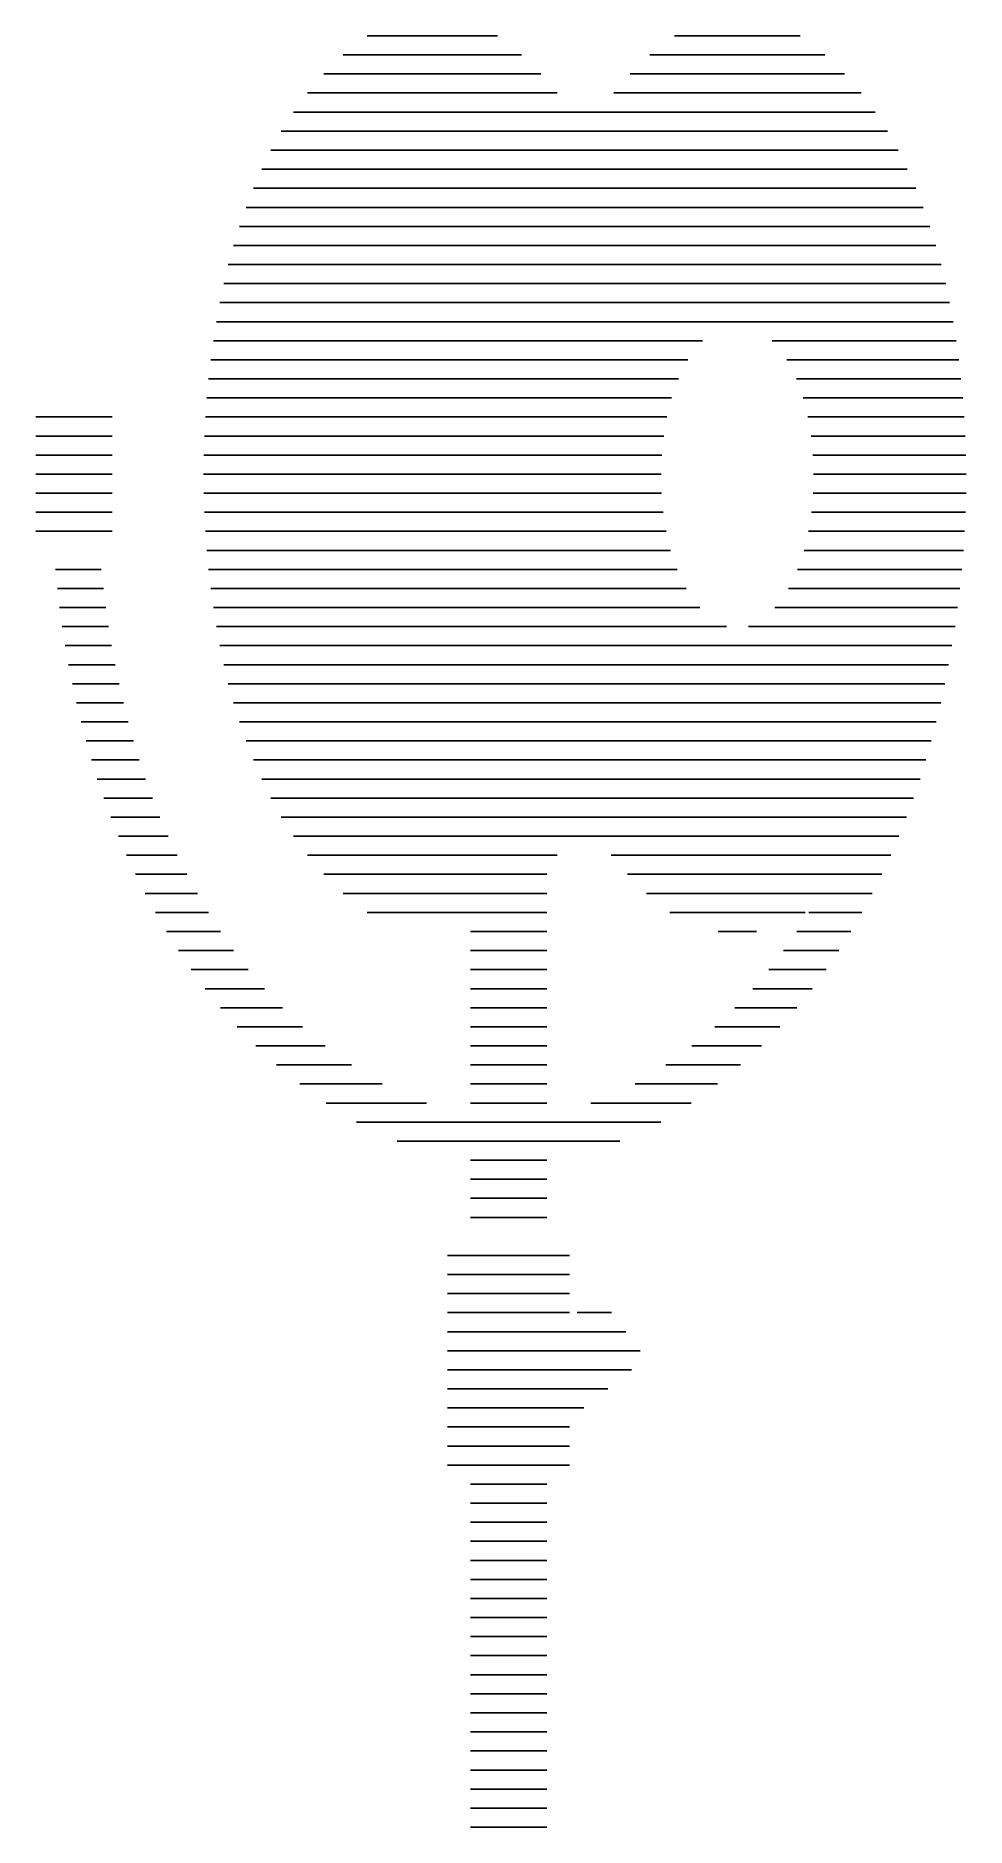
# Paper-space layout 'Layout1' of a CAD drawing. Extents: x 16.9 to 23, y 14.1 to 25.9.
import ezdxf

# ---------------------------------------------------------------- set-up
doc = ezdxf.new("R2010")
doc.units = 0
doc.layers.get('0').update_dxf_attribs({"linetype": 'CONTINUOUS'})
doc.layers.add('ROOD', color=1, linetype='CONTINUOUS')
doc.layers.add('VEILIG', color=7, linetype='CONTINUOUS')

# ---------------------------------------------------------------- blocks, each defined once
blk = doc.blocks.new('*X')
at = {"color": 0}
for p, q in [((19.072, 25.875), (19.928, 25.875)), ((21.088, 25.875), (21.912, 25.875)), ((18.915, 25.75), (20.085, 25.75)), ((20.926, 25.75), (22.074, 25.75)), ((18.789, 25.625), (20.211, 25.625)), ((20.798, 25.625), (22.202, 25.625)), ((18.681, 25.5), (20.319, 25.5)), ((20.689, 25.5), (22.311, 25.5)), ((18.589, 25.375), (19.112, 25.375)), ((19.112, 25.375), (19.612, 25.375)), ((19.612, 25.375), (20.112, 25.375)), ((20.112, 25.375), (20.596, 25.375)), ((20.596, 25.375), (22.404, 25.375)), ((18.509, 25.25), (18.968, 25.25)), ((18.968, 25.25), (19.468, 25.25)), ((19.468, 25.25), (19.968, 25.25)), ((19.968, 25.25), (20.515, 25.25)), ((20.515, 25.25), (22.485, 25.25)), ((18.441, 25.125), (18.852, 25.125)), ((18.852, 25.125), (19.352, 25.125)), ((19.352, 25.125), (19.852, 25.125)), ((19.852, 25.125), (20.446, 25.125)), ((20.446, 25.125), (22.554, 25.125)), ((18.381, 25), (18.755, 25)), ((18.755, 25), (19.255, 25)), ((19.255, 25), (19.755, 25)), ((19.755, 25), (20.386, 25)), ((20.386, 25), (22.614, 25)), ((18.327, 24.875), (18.674, 24.875)), ((18.674, 24.875), (19.174, 24.875)), ((19.174, 24.875), (19.674, 24.875)), ((19.674, 24.875), (20.331, 24.875)), ((20.331, 24.875), (22.669, 24.875)), ((18.278, 24.75), (18.607, 24.75)), ((18.607, 24.75), (19.107, 24.75)), ((19.107, 24.75), (19.607, 24.75)), ((19.607, 24.75), (20.282, 24.75)), ((20.282, 24.75), (22.718, 24.75)), ((18.235, 24.625), (18.549, 24.625)), ((18.549, 24.625), (19.049, 24.625)), ((19.049, 24.625), (19.549, 24.625)), ((19.549, 24.625), (20.238, 24.625)), ((20.238, 24.625), (22.762, 24.625)), ((18.196, 24.5), (18.498, 24.5)), ((18.498, 24.5), (18.998, 24.5)), ((18.998, 24.5), (19.498, 24.5)), ((19.498, 24.5), (20.199, 24.5)), ((20.199, 24.5), (22.801, 24.5)), ((18.162, 24.375), (18.452, 24.375)), ((18.452, 24.375), (18.952, 24.375)), ((18.952, 24.375), (19.452, 24.375)), ((19.452, 24.375), (20.164, 24.375)), ((20.164, 24.375), (22.836, 24.375)), ((18.132, 24.25), (18.413, 24.25)), ((18.413, 24.25), (18.913, 24.25)), ((18.913, 24.25), (19.413, 24.25)), ((19.413, 24.25), (20.134, 24.25)), ((20.134, 24.25), (22.866, 24.25)), ((18.107, 24.125), (18.379, 24.125)), ((18.379, 24.125), (18.879, 24.125)), ((18.879, 24.125), (19.379, 24.125)), ((19.379, 24.125), (20.109, 24.125)), ((20.109, 24.125), (22.891, 24.125)), ((18.084, 24), (18.351, 24)), ((18.351, 24), (18.851, 24)), ((18.851, 24), (19.351, 24)), ((19.351, 24), (20.086, 24)), ((20.086, 24), (22.914, 24)), ((18.064, 23.875), (18.327, 23.875)), ((18.327, 23.875), (18.827, 23.875)), ((18.827, 23.875), (19.327, 23.875)), ((19.327, 23.875), (20.066, 23.875)), ((20.066, 23.875), (21.272, 23.875)), ((21.728, 23.875), (22.934, 23.875)), ((18.047, 23.75), (18.307, 23.75)), ((18.307, 23.75), (18.807, 23.75)), ((18.807, 23.75), (19.307, 23.75)), ((19.307, 23.75), (20.048, 23.75)), ((20.048, 23.75), (21.176, 23.75)), ((21.824, 23.75), (22.952, 23.75)), ((18.033, 23.625), (18.289, 23.625)), ((18.289, 23.625), (18.789, 23.625)), ((18.789, 23.625), (19.289, 23.625)), ((19.289, 23.625), (20.034, 23.625)), ((20.034, 23.625), (21.113, 23.625)), ((21.887, 23.625), (22.966, 23.625)), ((18.021, 23.5), (18.275, 23.5)), ((18.275, 23.5), (18.775, 23.5)), ((18.775, 23.5), (19.275, 23.5)), ((19.275, 23.5), (20.022, 23.5)), ((20.022, 23.5), (21.068, 23.5)), ((21.932, 23.5), (22.978, 23.5)), ((16.9, 23.375), (17.4, 23.375)), ((18.012, 23.375), (18.264, 23.375)), ((18.264, 23.375), (18.764, 23.375)), ((18.764, 23.375), (19.264, 23.375)), ((19.264, 23.375), (20.012, 23.375)), ((20.012, 23.375), (21.038, 23.375)), ((21.962, 23.375), (22.988, 23.375)), ((16.9, 23.25), (17.4, 23.25)), ((18.005, 23.25), (18.256, 23.25)), ((18.256, 23.25), (18.756, 23.25)), ((18.756, 23.25), (19.256, 23.25)), ((19.256, 23.25), (20.006, 23.25)), ((20.006, 23.25), (21.017, 23.25)), ((21.983, 23.25), (22.994, 23.25)), ((16.9, 23.125), (17.4, 23.125)), ((18.001, 23.125), (18.252, 23.125)), ((18.252, 23.125), (18.752, 23.125)), ((18.752, 23.125), (19.252, 23.125)), ((19.252, 23.125), (20.002, 23.125)), ((20.002, 23.125), (21.005, 23.125)), ((21.995, 23.125), (22.998, 23.125)), ((16.9, 23), (17.4, 23)), ((18, 23), (18.25, 23)), ((18.25, 23), (18.75, 23)), ((18.75, 23), (19.25, 23)), ((19.25, 23), (20, 23)), ((20, 23), (21, 23)), ((22, 23), (23, 23)), ((16.9, 22.875), (17.4, 22.875)), ((18.001, 22.875), (18.252, 22.875)), ((18.252, 22.875), (18.752, 22.875)), ((18.752, 22.875), (19.252, 22.875)), ((19.252, 22.875), (20.001, 22.875)), ((20.001, 22.875), (21.003, 22.875)), ((21.997, 22.875), (22.996, 22.875)), ((22.996, 22.875), (22.999, 22.875)), ((16.9, 22.75), (17.4, 22.75)), ((18.005, 22.75), (18.256, 22.75)), ((18.256, 22.75), (18.756, 22.75)), ((18.756, 22.75), (19.256, 22.75)), ((19.256, 22.75), (20.005, 22.75)), ((20.005, 22.75), (21.014, 22.75)), ((21.986, 22.75), (22.989, 22.75)), ((22.989, 22.75), (22.996, 22.75)), ((16.9, 22.625), (17.4, 22.625)), ((18.012, 22.625), (18.264, 22.625)), ((18.264, 22.625), (18.764, 22.625)), ((18.764, 22.625), (19.264, 22.625)), ((19.264, 22.625), (20.011, 22.625)), ((20.011, 22.625), (21.034, 22.625)), ((21.966, 22.625), (22.978, 22.625)), ((22.978, 22.625), (22.99, 22.625)), ((18.021, 22.5), (18.275, 22.5)), ((18.275, 22.5), (18.775, 22.5)), ((18.775, 22.5), (19.275, 22.5)), ((19.275, 22.5), (20.02, 22.5)), ((20.02, 22.5), (21.062, 22.5)), ((21.938, 22.5), (22.964, 22.5)), ((22.964, 22.5), (22.982, 22.5)), ((17.028, 22.375), (17.329, 22.375)), ((18.033, 22.375), (18.289, 22.375)), ((18.289, 22.375), (18.789, 22.375)), ((18.789, 22.375), (19.289, 22.375)), ((19.289, 22.375), (20.032, 22.375)), ((20.032, 22.375), (21.105, 22.375)), ((21.895, 22.375), (22.947, 22.375)), ((22.947, 22.375), (22.972, 22.375)), ((17.041, 22.25), (17.343, 22.25)), ((18.047, 22.25), (18.307, 22.25)), ((18.307, 22.25), (18.807, 22.25)), ((18.807, 22.25), (19.307, 22.25)), ((19.307, 22.25), (20.046, 22.25)), ((20.046, 22.25), (21.164, 22.25)), ((21.836, 22.25), (22.926, 22.25)), ((22.926, 22.25), (22.959, 22.25)), ((17.056, 22.125), (17.358, 22.125)), ((18.064, 22.125), (18.327, 22.125)), ((18.327, 22.125), (18.827, 22.125)), ((18.827, 22.125), (19.327, 22.125)), ((19.327, 22.125), (20.063, 22.125)), ((20.063, 22.125), (21.254, 22.125)), ((21.746, 22.125), (22.902, 22.125)), ((22.902, 22.125), (22.944, 22.125)), ((17.073, 22), (17.377, 22)), ((18.084, 22), (18.351, 22)), ((18.351, 22), (18.851, 22)), ((18.851, 22), (19.351, 22)), ((19.351, 22), (20.082, 22)), ((20.082, 22), (21.428, 22)), ((21.572, 22), (22.874, 22)), ((22.874, 22), (22.927, 22)), ((17.093, 21.875), (17.397, 21.875)), ((18.107, 21.875), (18.379, 21.875)), ((18.379, 21.875), (18.879, 21.875)), ((18.879, 21.875), (19.379, 21.875)), ((19.379, 21.875), (20.105, 21.875)), ((20.105, 21.875), (22.843, 21.875)), ((22.843, 21.875), (22.907, 21.875)), ((17.115, 21.75), (17.421, 21.75)), ((18.132, 21.75), (18.413, 21.75)), ((18.413, 21.75), (18.913, 21.75)), ((18.913, 21.75), (19.413, 21.75)), ((19.413, 21.75), (20.13, 21.75)), ((20.13, 21.75), (22.808, 21.75)), ((22.808, 21.75), (22.885, 21.75)), ((17.14, 21.625), (17.447, 21.625)), ((18.162, 21.625), (18.452, 21.625)), ((18.452, 21.625), (18.952, 21.625)), ((18.952, 21.625), (19.452, 21.625)), ((19.452, 21.625), (20.159, 21.625)), ((20.159, 21.625), (22.77, 21.625)), ((22.77, 21.625), (22.86, 21.625)), ((17.167, 21.5), (17.475, 21.5)), ((18.196, 21.5), (18.498, 21.5)), ((18.498, 21.5), (18.998, 21.5)), ((18.998, 21.5), (19.498, 21.5)), ((19.498, 21.5), (20.193, 21.5)), ((20.193, 21.5), (22.727, 21.5)), ((22.727, 21.5), (22.833, 21.5)), ((17.197, 21.375), (17.506, 21.375)), ((18.235, 21.375), (18.549, 21.375)), ((18.549, 21.375), (19.049, 21.375)), ((19.049, 21.375), (19.549, 21.375)), ((19.549, 21.375), (20.231, 21.375)), ((20.231, 21.375), (22.681, 21.375)), ((22.681, 21.375), (22.803, 21.375)), ((17.229, 21.25), (17.54, 21.25)), ((18.278, 21.25), (18.607, 21.25)), ((18.607, 21.25), (19.107, 21.25)), ((19.107, 21.25), (19.607, 21.25)), ((19.607, 21.25), (20.275, 21.25)), ((20.275, 21.25), (22.63, 21.25)), ((22.63, 21.25), (22.771, 21.25)), ((17.264, 21.125), (17.577, 21.125)), ((18.327, 21.125), (18.674, 21.125)), ((18.674, 21.125), (19.174, 21.125)), ((19.174, 21.125), (19.674, 21.125)), ((19.674, 21.125), (20.323, 21.125)), ((20.323, 21.125), (22.576, 21.125)), ((22.576, 21.125), (22.736, 21.125)), ((17.302, 21), (17.619, 21)), ((18.381, 21), (18.755, 21)), ((18.755, 21), (19.255, 21)), ((19.255, 21), (19.755, 21)), ((19.755, 21), (20.377, 21)), ((20.377, 21), (22.517, 21)), ((22.517, 21), (22.698, 21)), ((17.345, 20.875), (17.664, 20.875)), ((18.441, 20.875), (18.852, 20.875)), ((18.852, 20.875), (19.352, 20.875)), ((19.352, 20.875), (19.852, 20.875)), ((19.852, 20.875), (20.436, 20.875)), ((20.436, 20.875), (22.453, 20.875)), ((22.453, 20.875), (22.655, 20.875)), ((17.391, 20.75), (17.714, 20.75)), ((18.509, 20.75), (18.968, 20.75)), ((18.968, 20.75), (19.468, 20.75)), ((19.468, 20.75), (19.968, 20.75)), ((19.968, 20.75), (20.503, 20.75)), ((20.503, 20.75), (22.385, 20.75)), ((22.385, 20.75), (22.609, 20.75)), ((17.441, 20.625), (17.768, 20.625)), ((18.589, 20.625), (19.112, 20.625)), ((19.112, 20.625), (19.612, 20.625)), ((19.612, 20.625), (20.112, 20.625)), ((20.112, 20.625), (20.582, 20.625)), ((20.582, 20.625), (22.312, 20.625)), ((22.312, 20.625), (22.559, 20.625)), ((17.495, 20.5), (17.827, 20.5)), ((18.681, 20.5), (20.319, 20.5)), ((20.673, 20.5), (22.233, 20.5)), ((22.233, 20.5), (22.505, 20.5)), ((17.554, 20.375), (17.89, 20.375)), ((18.789, 20.375), (20.211, 20.375)), ((20.211, 20.375), (20.25, 20.375)), ((20.779, 20.375), (22.149, 20.375)), ((22.149, 20.375), (22.446, 20.375)), ((17.617, 20.25), (17.959, 20.25)), ((18.915, 20.25), (20.085, 20.25)), ((20.085, 20.25), (20.25, 20.25)), ((20.904, 20.25), (22.059, 20.25)), ((22.059, 20.25), (22.383, 20.25)), ((17.685, 20.125), (18.032, 20.125)), ((19.072, 20.125), (19.928, 20.125)), ((19.928, 20.125), (20.25, 20.125)), ((21.056, 20.125), (21.944, 20.125)), ((21.968, 20.125), (22.315, 20.125)), ((17.757, 20), (18.111, 20)), ((19.75, 20), (20.25, 20)), ((21.374, 20), (21.626, 20)), ((21.889, 20), (22.243, 20)), ((17.835, 19.875), (18.197, 19.875)), ((19.75, 19.875), (20.25, 19.875)), ((21.803, 19.875), (22.165, 19.875)), ((17.918, 19.75), (18.293, 19.75)), ((19.75, 19.75), (20.25, 19.75)), ((21.707, 19.75), (22.082, 19.75)), ((18.01, 19.625), (18.399, 19.625)), ((19.75, 19.625), (20.25, 19.625)), ((21.601, 19.625), (21.99, 19.625)), ((18.11, 19.5), (18.517, 19.5)), ((19.75, 19.5), (20.25, 19.5)), ((21.483, 19.5), (21.89, 19.5)), ((18.221, 19.375), (18.649, 19.375)), ((19.75, 19.375), (20.25, 19.375)), ((21.351, 19.375), (21.779, 19.375)), ((18.343, 19.25), (18.798, 19.25)), ((19.75, 19.25), (20.25, 19.25)), ((21.202, 19.25), (21.657, 19.25)), ((18.479, 19.125), (18.969, 19.125)), ((19.75, 19.125), (20.25, 19.125)), ((21.031, 19.125), (21.521, 19.125)), ((18.631, 19), (19.171, 19)), ((19.75, 19), (20.25, 19)), ((20.829, 19), (21.369, 19)), ((18.803, 18.875), (19.462, 18.875)), ((19.75, 18.875), (20.25, 18.875)), ((20.538, 18.875), (21.197, 18.875)), ((19.003, 18.75), (20.997, 18.75)), ((19.27, 18.625), (20.73, 18.625)), ((19.75, 18.5), (19.798, 18.5)), ((19.798, 18.5), (20.202, 18.5)), ((20.202, 18.5), (20.25, 18.5)), ((19.75, 18.375), (20.25, 18.375)), ((19.75, 18.25), (20.25, 18.25)), ((19.75, 18.125), (20.25, 18.125)), ((19.6, 17.875), (20.4, 17.875)), ((19.6, 17.75), (20.4, 17.75)), ((19.6, 17.625), (20.4, 17.625)), ((19.6, 17.5), (20.4, 17.5)), ((20.45, 17.5), (20.675, 17.5)), ((19.6, 17.375), (20.4, 17.375)), ((20.4, 17.375), (20.769, 17.375)), ((19.6, 17.25), (20.4, 17.25)), ((20.4, 17.25), (20.863, 17.25)), ((19.6, 17.125), (20.4, 17.125)), ((20.4, 17.125), (20.806, 17.125)), ((19.6, 17), (20.4, 17)), ((20.4, 17), (20.65, 17)), ((19.6, 16.875), (20.4, 16.875)), ((20.4, 16.875), (20.494, 16.875)), ((19.6, 16.75), (20.4, 16.75)), ((19.6, 16.625), (20.4, 16.625)), ((19.6, 16.5), (20.4, 16.5)), ((19.75, 16.375), (20.25, 16.375)), ((19.75, 16.25), (20.25, 16.25)), ((19.75, 16.125), (20.25, 16.125)), ((19.75, 16), (20.25, 16)), ((19.75, 15.875), (20.25, 15.875)), ((19.75, 15.75), (20.25, 15.75)), ((19.75, 15.625), (20.25, 15.625)), ((19.75, 15.5), (20.25, 15.5)), ((19.75, 15.375), (20.25, 15.375)), ((19.75, 15.25), (20.25, 15.25)), ((19.75, 15.125), (20.25, 15.125)), ((19.75, 15), (20.25, 15)), ((19.75, 14.875), (20.25, 14.875)), ((19.75, 14.75), (20.25, 14.75)), ((19.75, 14.625), (20.25, 14.625)), ((19.75, 14.5), (20.25, 14.5)), ((19.75, 14.375), (20.25, 14.375)), ((19.75, 14.25), (20.25, 14.25)), ((19.75, 14.125), (20.25, 14.125))]:
    blk.add_line(p, q, dxfattribs=at)

psp = doc.layouts.get("Layout1")

# ---------------------------------------------------------------- block references
at = {"layer": 'ROOD', "color": 0}
psp.add_blockref('*X', (0, 0), dxfattribs=at)
psp.add_blockref('*X', (0, 0), dxfattribs=at)
psp.add_blockref('*X', (0, 0), dxfattribs=at)
at = {"layer": 'VEILIG', "color": 0}
psp.add_blockref('*X', (0, 0), dxfattribs=at)
psp.add_blockref('*X', (0, 0), dxfattribs=at)

doc.saveas('drawing.dxf')
